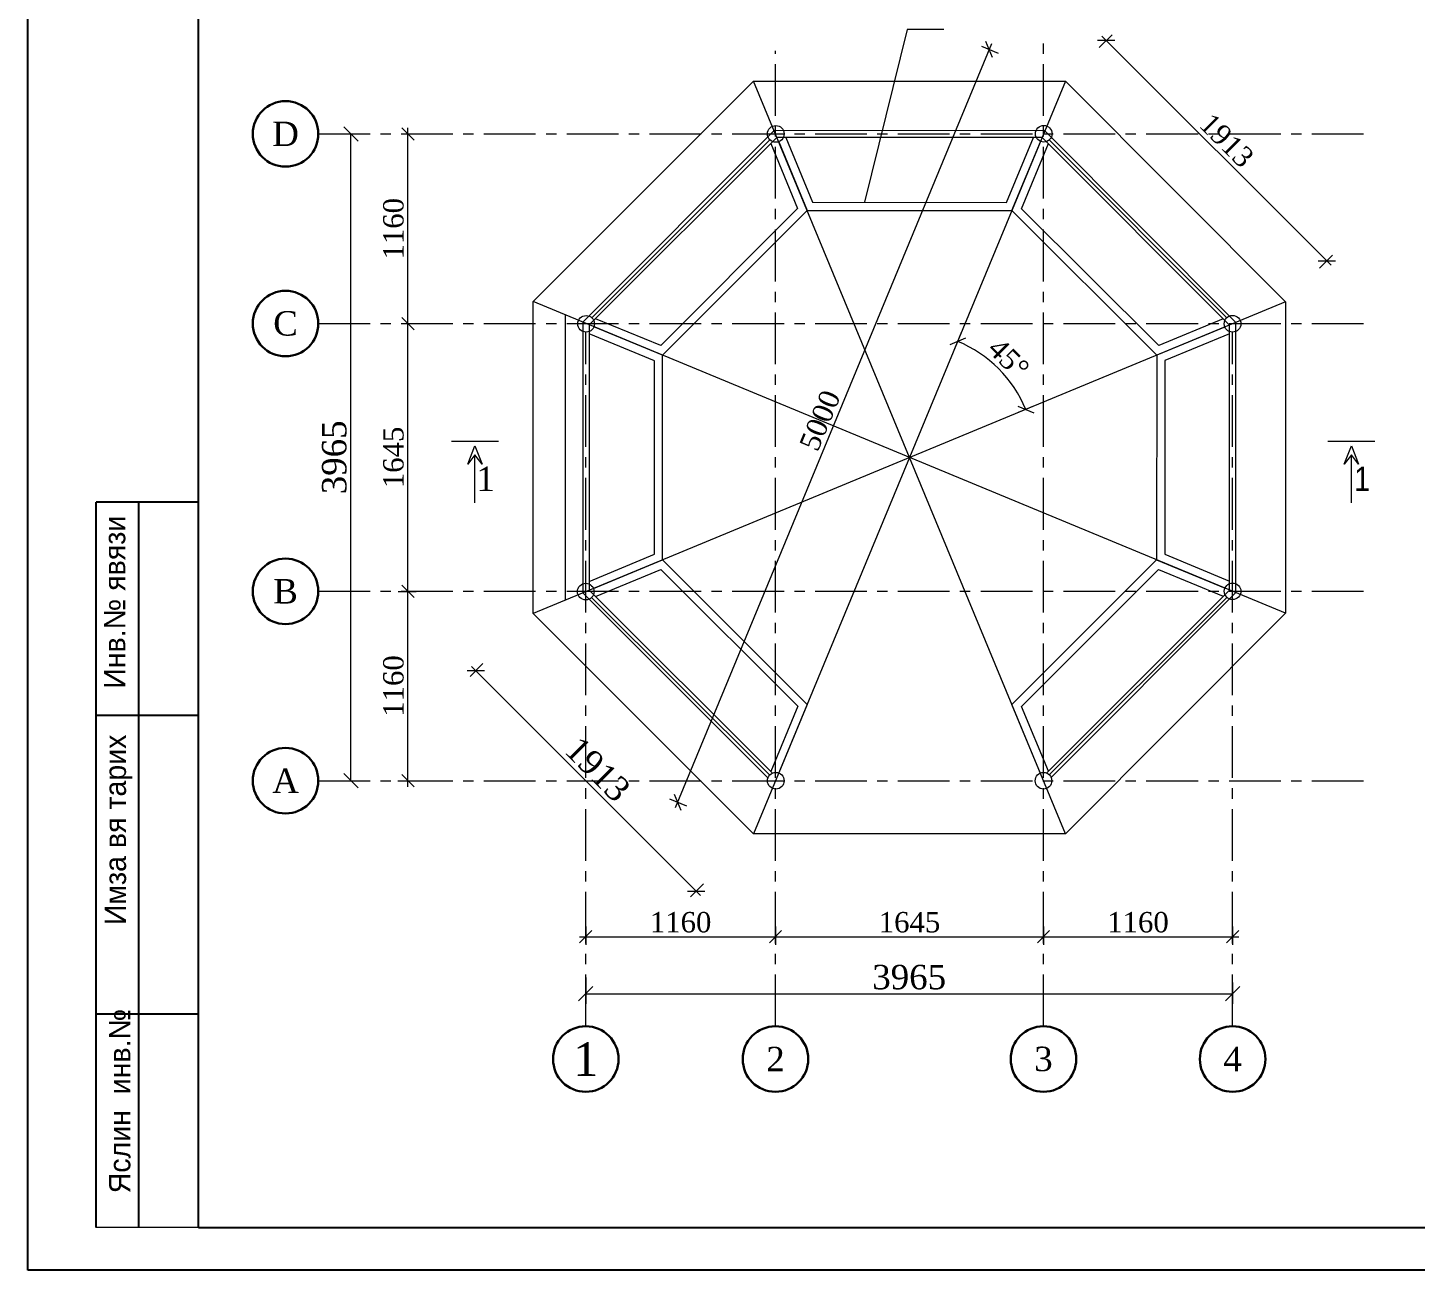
# Model space of a CAD drawing. Header units: millimetres. Extents: x 873544 to 1143527, y -837564 to -766512.
# Drawn here: x 917712 to 934750, y -796644 to -781392 of the extents above; entities that cross this region are included whole.
import ezdxf

# ---------------------------------------------------------------- set-up
doc = ezdxf.new("R2010")
doc.units = ezdxf.units.MM
doc.linetypes.add('CENTER', pattern=[50.8, 31.75, -6.35, 6.35, -6.35])
for name, color, linetype, lineweight in [('Dam konstruksiyası', 7, 'Continuous', 13), ('Dam konstrukstruksiyasi', 7, 'Continuous', 13), ('Him oxu', 7, 'CENTER', 13), ('Him oxunun dairəsi', 240, 'Continuous', 30), ('Him oxunun yazisi', 7, 'Continuous', 5), ('Qeyd xətti', 7, 'Continuous', 9), ('Talvar sutun', 1, 'Continuous', 9), ('Xarici razm.', 10, 'Continuous', 9), ('Xarici razm.-1', 7, 'Continuous', 9), ('Yazı', 7, 'Continuous', 9)]:
    doc.layers.add(name, color=color, linetype=linetype, lineweight=lineweight)
doc.styles.add('Arial', font='arial.ttf', dxfattribs={"width": 0.65})
doc.styles.add('CP_ATTR', font='A3TI(LA).TTF')
doc.styles.add('Segoe UI Light-07', font='segoeuil_0.ttf', dxfattribs={"width": 0.65})
doc.styles.get("Standard").update_dxf_attribs({"font": 'times.ttf'})
doc.styles.add('Times New  Roman', font='times.ttf')
doc.styles.add('Times New Roman', font='times.ttf', dxfattribs={"height": 300})
doc.dimstyles.new('Aec_Arch_M', dxfattribs={"dimscale": 100, "dimtxt": 2, "dimasz": 1.75, "dimexe": 1.25, "dimexo": 0, "dimgap": 0.5, "dimtad": 1, "dimdec": 0, "dimdsep": 46, "dimtxsty": 'Segoe UI Light-07', "dimblk": 'OBLIQUE', "dimcen": 2.5, "dimclrd": 256, "dimclre": 256, "dimclrt": 256, "dimadec": 0, "dimazin": 0, "dimtfac": 1, "dimtdec": 0, "dimtmove": 0, "dimatfit": 3, "dimldrblk": 'ARCHTICK', "dimfxl": 1, "dimlwd": -1, "dimlwe": -1, "dimarcsym": 0})

# ---------------------------------------------------------------- blocks, each defined once
blk = doc.blocks.new('_Oblique')
at = {"color": 0, "linetype": 'ByBlock', "lineweight": -2}
blk.add_line((-0.5, -0.5), (0.5, 0.5), dxfattribs=at)
blk = doc.blocks.new('*D345')
at = {"layer": 'Defpoints', "color": 0, "transparency": 16777216}
for p in [(930946, -781548), (930446, -782048), (933152, -784754)]:
    blk.add_point(p, dxfattribs=at)
at = {"layer": 'Xarici razm.-1', "transparency": 16777216}
for p, q in [((930858, -781636), (931017, -781477)), ((933705, -784307), (930893, -781495)), ((933564, -784342), (933723, -784183))]:
    blk.add_line(p, q, dxfattribs=at)
at = {"layer": 'Xarici razm.-1', "transparency": 16777216, "xscale": 150, "yscale": 150, "zscale": 150}
for p, rotation in [((930946, -781548), 135), ((933652, -784254), 315)]:
    blk.add_blockref('_Oblique', p, dxfattribs=dict(at, rotation=rotation))
at = {"layer": 'Xarici razm.-1', "transparency": 16777216, "insert": (932425, -782775), "char_height": 250, "attachment_point": 5, "rotation": 315, "style": 'Times New  Roman'}
blk.add_mtext('1913', dxfattribs=at)
blk = doc.blocks.new('_ArchTick')
at = {"color": 0, "linetype": 'ByBlock', "const_width": 0.15}
blk.add_lwpolyline([(-0.5, -0.5), (0.5, 0.5)], dxfattribs=at)
blk = doc.blocks.new('*D346')
at = {"layer": 'Defpoints', "color": 0, "transparency": 16777216}
for p in [(922257, -788310), (922377, -788310), (922182, -790635)]:
    blk.add_point(p, dxfattribs=at)
at = {"layer": 'Xarici razm.-1', "transparency": 16777216}
for p, q in [((922257, -788310), (922477, -788310)), ((922377, -790710), (922377, -788235)), ((922252, -790635), (922477, -790635))]:
    blk.add_line(p, q, dxfattribs=at)
at = {"layer": 'Xarici razm.-1', "transparency": 16777216, "xscale": 150, "yscale": 150, "zscale": 150}
for p, rotation in [((922377, -788310), 90), ((922377, -790635), 270)]:
    blk.add_blockref('_Oblique', p, dxfattribs=dict(at, rotation=rotation))
at = {"layer": 'Xarici razm.-1', "transparency": 16777216, "insert": (922200, -789472), "char_height": 250, "attachment_point": 5, "rotation": 90, "style": 'Times New  Roman'}
blk.add_mtext('1160', dxfattribs=at)
blk = doc.blocks.new('*D347')
at = {"layer": 'Defpoints', "color": 0, "transparency": 16777216}
for p in [(922330, -785023), (922377, -785023), (922257, -788310)]:
    blk.add_point(p, dxfattribs=at)
at = {"layer": 'Xarici razm.-1', "transparency": 16777216}
for p, q in [((922377, -788385), (922377, -784948)), ((922330, -785023), (922477, -785023)), ((922257, -788310), (922477, -788310))]:
    blk.add_line(p, q, dxfattribs=at)
at = {"layer": 'Xarici razm.-1', "transparency": 16777216, "xscale": 150, "yscale": 150, "zscale": 150}
for p, rotation in [((922377, -785023), 90), ((922377, -788310), 270)]:
    blk.add_blockref('_Oblique', p, dxfattribs=dict(at, rotation=rotation))
at = {"layer": 'Xarici razm.-1', "transparency": 16777216, "insert": (922200, -786666), "char_height": 250, "attachment_point": 5, "rotation": 90, "style": 'Times New  Roman'}
blk.add_mtext('1645', dxfattribs=at)
blk = doc.blocks.new('*D348')
at = {"layer": 'Defpoints', "color": 0, "transparency": 16777216}
for p in [(922365, -782695), (922377, -782695), (922330, -785023)]:
    blk.add_point(p, dxfattribs=at)
at = {"layer": 'Xarici razm.-1', "transparency": 16777216}
for p, q in [((922365, -782695), (922477, -782695)), ((922377, -785098), (922377, -782620)), ((922330, -785023), (922477, -785023))]:
    blk.add_line(p, q, dxfattribs=at)
at = {"layer": 'Xarici razm.-1', "transparency": 16777216, "xscale": 150, "yscale": 150, "zscale": 150}
for p, rotation in [((922377, -782695), 90), ((922377, -785023), 270)]:
    blk.add_blockref('_Oblique', p, dxfattribs=dict(at, rotation=rotation))
at = {"layer": 'Xarici razm.-1', "transparency": 16777216, "insert": (922200, -783859), "char_height": 250, "attachment_point": 5, "rotation": 90, "style": 'Times New  Roman'}
blk.add_mtext('1160', dxfattribs=at)
blk = doc.blocks.new('*D349')
at = {"layer": 'Defpoints', "color": 0, "transparency": 16777216}
for p in [(921476, -782695), (921677, -782695), (921472, -790635)]:
    blk.add_point(p, dxfattribs=at)
at = {"layer": 'Xarici razm.', "transparency": 16777216}
for p, q in [((921476, -782695), (921802, -782695)), ((921677, -790635), (921677, -782695)), ((921472, -790635), (921802, -790635))]:
    blk.add_line(p, q, dxfattribs=at)
at = {"layer": 'Xarici razm.', "transparency": 16777216, "xscale": 175, "yscale": 175, "zscale": 175}
for p, rotation in [((921677, -782695), 90), ((921677, -790635), 270)]:
    blk.add_blockref('_Oblique', p, dxfattribs=dict(at, rotation=rotation))
at = {"layer": 'Xarici razm.', "color": 10, "transparency": 16777216, "insert": (921474, -786665), "char_height": 300, "attachment_point": 5, "rotation": 90, "style": 'Times New  Roman'}
blk.add_mtext('3965', dxfattribs=at)
blk = doc.blocks.new('*D350')
at = {"layer": 'Defpoints', "color": 0, "transparency": 16777216}
for p in [(924559, -792209), (926887, -792351), (926887, -792550)]:
    blk.add_point(p, dxfattribs=at)
at = {"layer": 'Xarici razm.-1', "transparency": 16777216}
for p, q in [((924559, -792425), (924559, -792650)), ((926887, -792425), (926887, -792650)), ((924484, -792550), (926962, -792550))]:
    blk.add_line(p, q, dxfattribs=at)
at = {"layer": 'Xarici razm.-1', "transparency": 16777216, "xscale": 150, "yscale": 150, "zscale": 150, "rotation": 180}
blk.add_blockref('_Oblique', (924559, -792550), dxfattribs=at)
at = {"layer": 'Xarici razm.-1', "transparency": 16777216, "xscale": 150, "yscale": 150, "zscale": 150}
blk.add_blockref('_Oblique', (926887, -792550), dxfattribs=at)
at = {"layer": 'Xarici razm.-1', "transparency": 16777216, "insert": (925723, -792373), "char_height": 250, "attachment_point": 5, "style": 'Times New  Roman'}
blk.add_mtext('1160', dxfattribs=at)
blk = doc.blocks.new('*D351')
at = {"layer": 'Defpoints', "color": 0, "transparency": 16777216}
for p in [(926887, -792351), (930176, -792394), (930176, -792550)]:
    blk.add_point(p, dxfattribs=at)
at = {"layer": 'Xarici razm.-1', "transparency": 16777216}
for p, q in [((926887, -792425), (926887, -792650)), ((930176, -792425), (930176, -792650)), ((926812, -792550), (930251, -792550))]:
    blk.add_line(p, q, dxfattribs=at)
at = {"layer": 'Xarici razm.-1', "transparency": 16777216, "xscale": 150, "yscale": 150, "zscale": 150, "rotation": 180}
blk.add_blockref('_Oblique', (926887, -792550), dxfattribs=at)
at = {"layer": 'Xarici razm.-1', "transparency": 16777216, "xscale": 150, "yscale": 150, "zscale": 150}
blk.add_blockref('_Oblique', (930176, -792550), dxfattribs=at)
at = {"layer": 'Xarici razm.-1', "transparency": 16777216, "insert": (928532, -792373), "char_height": 250, "attachment_point": 5, "style": 'Times New  Roman'}
blk.add_mtext('1645', dxfattribs=at)
blk = doc.blocks.new('*D352')
at = {"layer": 'Defpoints', "color": 0, "transparency": 16777216}
for p in [(932497, -792209), (930176, -792394), (932497, -792550)]:
    blk.add_point(p, dxfattribs=at)
at = {"layer": 'Xarici razm.-1', "transparency": 16777216}
for p, q in [((930176, -792425), (930176, -792650)), ((932497, -792425), (932497, -792650)), ((930101, -792550), (932572, -792550))]:
    blk.add_line(p, q, dxfattribs=at)
at = {"layer": 'Xarici razm.-1', "transparency": 16777216, "xscale": 150, "yscale": 150, "zscale": 150, "rotation": 180}
blk.add_blockref('_Oblique', (930176, -792550), dxfattribs=at)
at = {"layer": 'Xarici razm.-1', "transparency": 16777216, "xscale": 150, "yscale": 150, "zscale": 150}
blk.add_blockref('_Oblique', (932497, -792550), dxfattribs=at)
at = {"layer": 'Xarici razm.-1', "transparency": 16777216, "insert": (931336, -792373), "char_height": 250, "attachment_point": 5, "style": 'Times New  Roman'}
blk.add_mtext('1160', dxfattribs=at)
blk = doc.blocks.new('*D353')
at = {"layer": 'Defpoints', "color": 0, "transparency": 16777216}
for p in [(924559, -793050), (932497, -793112), (932497, -793250)]:
    blk.add_point(p, dxfattribs=at)
at = {"layer": 'Xarici razm.', "transparency": 16777216}
for p, q in [((924559, -793050), (924559, -793375)), ((932497, -793112), (932497, -793375)), ((924559, -793250), (932497, -793250))]:
    blk.add_line(p, q, dxfattribs=at)
at = {"layer": 'Xarici razm.', "transparency": 16777216, "xscale": 175, "yscale": 175, "zscale": 175, "rotation": 180}
blk.add_blockref('_Oblique', (924559, -793250), dxfattribs=at)
at = {"layer": 'Xarici razm.', "transparency": 16777216, "xscale": 175, "yscale": 175, "zscale": 175}
blk.add_blockref('_Oblique', (932497, -793250), dxfattribs=at)
at = {"layer": 'Xarici razm.', "color": 10, "transparency": 16777216, "insert": (928528, -793047), "char_height": 300, "attachment_point": 5, "style": 'Times New  Roman'}
blk.add_mtext('3965', dxfattribs=at)
blk = doc.blocks.new('*D354')
at = {"layer": 'Defpoints', "color": 0, "transparency": 16777216}
for p in [(923913, -788581), (926619, -791287), (925915, -791991)]:
    blk.add_point(p, dxfattribs=at)
at = {"layer": 'Xarici razm.-1', "transparency": 16777216}
for p, q in [((923298, -789196), (923139, -789355)), ((923156, -789232), (925968, -792044)), ((926004, -791902), (925845, -792061))]:
    blk.add_line(p, q, dxfattribs=at)
at = {"layer": 'Xarici razm.-1', "transparency": 16777216, "xscale": 150, "yscale": 150, "zscale": 150}
for p, rotation in [((923209, -789285), 135), ((925915, -791991), 315)]:
    blk.add_blockref('_Oblique', p, dxfattribs=dict(at, rotation=rotation))
at = {"layer": 'Xarici razm.-1', "transparency": 16777216, "insert": (924706, -790494), "char_height": 300, "attachment_point": 5, "rotation": 315, "style": 'Times New Roman'}
blk.add_mtext('1913', dxfattribs=at)
blk = doc.blocks.new('*D355')
at = {"layer": 'Defpoints', "color": 0, "transparency": 16777216}
for p in [(930446, -782048), (925684, -790899), (926619, -791287)]:
    blk.add_point(p, dxfattribs=at)
at = {"layer": 'Xarici razm.-1', "transparency": 16777216}
for p, q in [((929540, -781591), (925655, -790969)), ((929626, -781708), (929418, -781622)), ((925799, -790947), (925592, -790861))]:
    blk.add_line(p, q, dxfattribs=at)
at = {"layer": 'Xarici razm.-1', "transparency": 16777216, "xscale": 150, "yscale": 150, "zscale": 150}
for p, rotation in [((929511, -781660), 67.5000000024163), ((925684, -790899), 247.5000000024164)]:
    blk.add_blockref('_Oblique', p, dxfattribs=dict(at, rotation=rotation))
at = {"layer": 'Xarici razm.-1', "transparency": 16777216, "insert": (927434, -786212), "char_height": 250, "attachment_point": 5, "rotation": 67.5, "style": 'Times New  Roman'}
blk.add_mtext('5000', dxfattribs=at)
blk = doc.blocks.new('*D356')
at = {"layer": 'Dam konstrukstruksiyasi', "transparency": 16777216}
for p, q in [((929171, -785126), (929085, -785334)), ((930074, -786029), (929866, -786115))]:
    blk.add_line(p, q, dxfattribs=at)
blk.add_arc((928533, -786667), 1543, 22.5, 67.5, dxfattribs=at)
at = {"layer": 'Defpoints', "color": 0, "transparency": 16777216}
for p in [(930446, -782048), (933152, -784754), (929757, -785728), (928533, -786667)]:
    blk.add_point(p, dxfattribs=at)
at = {"layer": 'Dam konstrukstruksiyasi', "transparency": 16777216, "xscale": 150, "yscale": 150, "zscale": 150}
for p, rotation in [((929123, -785242), 157.5000000000007), ((929958, -786077), 292.5000000000009)]:
    blk.add_blockref('_Oblique', p, dxfattribs=dict(at, rotation=rotation))
at = {"layer": 'Dam konstrukstruksiyasi', "transparency": 16777216, "insert": (929749, -785451), "char_height": 250, "attachment_point": 5, "rotation": 315, "style": 'Times New  Roman'}
blk.add_mtext('45°', dxfattribs=at)
blk = doc.blocks.new('dsdvvvf')
at = {"lineweight": 25}
for p, q in [((944974, -669340), (944974, -639584)), ((947069, -659911), (945812, -659911)), ((947069, -662530), (945813, -662530)), ((947069, -666197), (945813, -666197)), ((987093, -669340), (944974, -669340))]:
    blk.add_line(p, q, dxfattribs=at)
at = {"lineweight": 25, "ltscale": 15}
for q in [(947069, -640107), (986569, -668816)]:
    blk.add_line((947069, -668816), q, dxfattribs=at)
at = {"lineweight": 25, "ltscale": 0.25}
for p, q in [((945811, -668816), (945812, -659911)), ((946335, -668817), (946335, -659911))]:
    blk.add_line(p, q, dxfattribs=at)
blk.add_line((947069, -668816), (945811, -668816))
at = {"color": 0, "lineweight": 5, "ltscale": 15}
blk.add_line((944974, -669340), (947069, -669340), dxfattribs=at)
at = {"lineweight": 25, "char_height": 261.94, "width": 6244.49, "attachment_point": 1, "rotation": 90, "style": 'CP_ATTR'}
for s, insert in [('\\pt3143;Инв.№ явязи', (945908, -662202)), ('\\pt3143;Имза вя тарих', (945917, -665104)), ('\\pt3143;Яслин  инв.№', (945970, -668396))]:
    blk.add_mtext(s, dxfattribs=dict(at, insert=insert))

msp = doc.modelspace()

# ---------------------------------------------------------------- linework, layer by layer
at = {"linetype": 'Continuous', "lineweight": 9}
msp.add_line((924309.6, -788416.6), (924309.6, -784918), dxfattribs=at)
at = {"layer": 'Dam konstruksiyası', "lineweight": 9}
for p, q in [((924630.2, -784955.7), (926820.6, -782765.3)), ((930246.6, -782767.7), (932426.8, -784954.1)), ((924630.2, -788383.8), (926816.3, -790568.5)), ((932428.1, -788381.8), (930245.9, -790564))]:
    msp.add_line(p, q, dxfattribs=at)
for points in [[(923913.4, -784753.9), (926619.4, -782047.9), (930446.2, -782047.9), (933146.8, -784756.1), (933146.8, -788578.5), (930446.2, -791286.7), (926619.4, -791286.7), (923913.4, -788580.7), (923913.4, -784753.9)], [(930446.2, -782047.9), (926619.4, -791286.7)], [(930446.2, -791286.7), (926619.4, -782047.9)], [(930268.3, -790598.1), (932537, -788325.9), (932537, -785008.5), (930193.6, -782657.9), (926870.7, -782654.6), (924523, -785006.4), (924523.1, -788328.2), (926793.1, -790598.1)], [(930211.7, -790541.6), (932459.6, -788293.8), (932457, -785041.8), (930160.5, -782737.8), (926905, -782737.3), (924602.8, -785039.4), (924601.8, -788293.8), (926849.6, -790541.6)], [(933146.8, -788578.5), (923913.4, -784753.9)], [(933146.8, -784756.1), (923913.4, -788580.7)]]:
    msp.add_lwpolyline(points, dxfattribs=at)
at = {"layer": 'Him oxu', "ltscale": 20}
for p, q in [((926887.3, -793649.1), (926887.3, -781676.1)), ((930175.7, -793649.1), (930175.7, -781568.3)), ((921277.3, -782694.6), (934154.1, -782694.6)), ((921277.3, -785022.7), (934154.1, -785022.7)), ((924559.5, -793649.1), (924559.5, -785126.4)), ((932497, -793649.1), (932497, -785125.3)), ((921277.3, -788309.7), (934202.3, -788309.7)), ((921277.3, -790634.7), (934202.3, -790634.7))]:
    msp.add_line(p, q, dxfattribs=at)
at = {"layer": 'Him oxunun dairəsi'}
for centre in [(920875.1, -782694.6), (920875.1, -785022.7), (920875.1, -788309.7), (920875.1, -790634.7), (924559.5, -794051.3), (926887.3, -794051.3), (930175.7, -794051.3), (932497, -794051.3)]:
    msp.add_circle(centre, 402.2, dxfattribs=at)
at = {"layer": 'Qeyd xətti'}
msp.add_lwpolyline([(928952.3, -781413.1), (928501.9, -781413.1), (927979.8, -783534.6)], dxfattribs=at)
at = {"layer": 'Talvar sutun'}
for p, q in [((924637.4, -788446), (924638.1, -788446.7)), ((924761.3, -788456.8), (924762.6, -788458.1))]:
    msp.add_line(p, q, dxfattribs=at)
at = {"layer": 'Talvar sutun', "color": 0, "lineweight": 9}
for points in [[(927013.2, -782737.3), (927343.1, -783533.8), (929721.3, -783536.8), (930052.2, -782737.8)], [(926926.9, -782790.2), (927276.3, -783633.7), (925502.4, -785412.1), (924658.8, -785062.6)], [(926828.4, -782813.8), (927158.4, -783610.3), (925478.9, -785294.1), (924679.3, -784962.9)], [(926926.9, -782790.2), (927276.3, -783633.7), (929788.1, -783636.9), (930137.5, -782793.3)], [(932409.9, -785061.3), (931566.4, -785410.7), (929788.1, -783636.9), (930137.5, -782793.3)], [(932380.6, -784965.2), (931589.8, -785292.8), (929906, -783613.3), (930236.9, -782814.5)], [(924653.7, -788274.1), (925502.4, -787922.5), (925502.4, -785412.1), (924658.8, -785062.6)], [(932409.9, -785061.3), (931566.4, -785410.7), (931563.2, -787922.5), (932406.8, -788271.9)], [(924601.8, -788187.3), (925402.4, -787855.7), (925402.4, -785478.9), (924602.8, -785147.6)], [(932457.1, -785150), (931666.3, -785477.6), (931663.3, -787855.7), (932459.5, -788185.5)], [(924653.7, -788274.1), (925502.4, -787922.5), (927277.6, -789697.7), (926928.8, -790539.8)], [(930138.8, -790544.4), (929789.4, -789700.9), (931563.2, -787922.5), (932406.8, -788271.9)], [(924679.6, -788371.6), (925479, -788040.5), (927159.6, -789721.1), (926828.5, -790520.5)], [(930235.9, -790517.5), (929907.3, -789724.2), (931586.8, -788040.5), (932383, -788370.3)]]:
    msp.add_lwpolyline(points, dxfattribs=at)
for centre in [(926891.3, -782694.6), (930178.9, -782693.2), (924563.5, -785026.4), (932496.1, -785025.7), (924559.5, -788313.1), (932497, -788309.7), (926891.3, -790634.7), (930176.3, -790635)]:
    msp.add_circle(centre, 102, dxfattribs=at)
at = {"layer": 'Yazı', "color": 7, "linetype": 'Continuous', "lineweight": 13}
for p, q in [((922911.4, -786464.7), (923487.1, -786464.7)), ((933667.2, -786464.7), (934242.9, -786464.7))]:
    msp.add_line(p, q, dxfattribs=at)
for points in [[(923199.2, -787224.1), (923199.2, -786635), (923111.4, -786747.5), (923199.2, -786522.5), (923287, -786747.5), (923199.2, -786635)], [(933955, -787224.1), (933955, -786635), (933867.3, -786747.5), (933955, -786522.5), (934042.8, -786747.5), (933955, -786635)]]:
    msp.add_lwpolyline(points, dxfattribs=at)

# ---------------------------------------------------------------- block references
at = {"layer": 'Xarici razm.-1', "color": 131}
msp.add_blockref('dsdvvvf', (-27261.7, -127303.4), dxfattribs=at)

# ---------------------------------------------------------------- texts
at = {"linetype": 'Continuous', "insert": (920875.1, -782694.6), "char_height": 300, "attachment_point": 5, "style": 'Times New  Roman'}
msp.add_mtext('D', dxfattribs=at)
at = {"linetype": 'Continuous', "char_height": 300, "attachment_point": 5}
for s, insert in [('C', (920875.1, -785022.7)), ('B', (920875.1, -788309.7)), ('A', (920875.1, -790634.7))]:
    msp.add_mtext(s, dxfattribs=dict(at, insert=insert))
at = {"layer": 'Him oxunun yazisi', "linetype": 'Continuous', "lineweight": 15, "attachment_point": 5}
for s, insert, char_height, style in [('1', (924559.5, -794051.3), 412.5, 'Times New  Roman'), ('2', (926887.3, -794051.3), 300, 'Times New  Roman'), ('3', (930175.7, -794051.3), 300, 'Times New Roman'), ('4', (932497, -794051.3), 300, 'Times New  Roman')]:
    msp.add_mtext(s, dxfattribs=dict(at, insert=insert, char_height=char_height, style=style))
at = {"layer": 'Yazı', "lineweight": 13, "char_height": 300, "attachment_point": 5}
for s, insert, style in [('{\\fTimes New Roman|b0|i0|c238|p18;1}', (923330.3, -786929.5), 'Times New  Roman'), ('{\\fArial|b0|i0|c238|p34;\\W0.85;1}', (934086.2, -786929.5), 'Arial')]:
    msp.add_mtext(s, dxfattribs=dict(at, insert=insert, style=style))

# ---------------------------------------------------------------- dimensions: what is measured, and where the dimension line sits
at = {"layer": 'Dam konstrukstruksiyasi'}
dim = msp.add_angular_dim_3p(base=(929757, -785727.9), center=(928532.8, -786667.3), p1=(930446.2, -782047.9), p2=(933152.2, -784753.9), dimstyle='Aec_Arch_M', override={"dimscale": 1, "dimtxt": 250, "dimasz": 150, "dimexe": 100, "dimgap": 50, "dimtxsty": 'Times New  Roman', "dimdle": 75, "dimtmove": 1, "dimfxl": 125, "dimfxlon": 1}, dxfattribs=at)
dim.commit()
dim.dimension.update_dxf_attribs({"geometry": '*D356', "text_midpoint": (929749.2, -785450.9)})
at = {"layer": 'Xarici razm.'}
dim = msp.add_linear_dim(base=(921677.3, -782694.6), p1=(921471.6, -790634.7), p2=(921476, -782694.6), angle=90, text='3965', dimstyle='Aec_Arch_M', override={"dimtxt": 3, "dimtxsty": 'Times New  Roman', "dimclrt": 10}, dxfattribs=at)
dim.commit()
dim.dimension.update_dxf_attribs({"geometry": '*D349', "text_midpoint": (921474.3, -786664.7)})
dim = msp.add_linear_dim(base=(932497, -793250), p1=(924559.5, -793049.8), p2=(932497, -793111.8), text='3965', dimstyle='Aec_Arch_M', override={"dimtxt": 3, "dimtxsty": 'Times New  Roman', "dimclrt": 10}, dxfattribs=at)
dim.commit()
dim.dimension.update_dxf_attribs({"geometry": '*D353', "text_midpoint": (928528.2, -793047)})
at = {"layer": 'Xarici razm.-1'}
for base, p1, p2, angle, text, override, picture, middle in [((930946.3, -781547.9), (933152.2, -784753.9), (930446.2, -782047.9), 135, '1913', {"dimscale": 1, "dimtxt": 250, "dimasz": 150, "dimexe": 100, "dimgap": 50, "dimtxsty": 'Times New  Roman', "dimdle": 75, "dimtmove": 1, "dimfxl": 125, "dimfxlon": 1}, '*D345', (932424.8, -782775.3)), ((922377.3, -782694.6), (922329.9, -785022.7), (922365.5, -782694.6), 90, '1160', {"dimscale": 1, "dimtxt": 250, "dimasz": 150, "dimexe": 100, "dimgap": 50, "dimtxsty": 'Times New  Roman', "dimdle": 75, "dimtmove": 1, "dimfxl": 125, "dimfxlon": 1}, '*D348', (922200.1, -783858.6)), ((922377.3, -785022.7), (922256.6, -788309.7), (922329.9, -785022.7), 90, '1645', {"dimscale": 1, "dimtxt": 250, "dimasz": 150, "dimexe": 100, "dimgap": 50, "dimtxsty": 'Times New  Roman', "dimdle": 75, "dimtmove": 1, "dimfxl": 125, "dimfxlon": 1}, '*D347', (922200.1, -786666.2)), ((922377.3, -788309.7), (922182, -790634.7), (922256.6, -788309.7), 90, '1160', {"dimscale": 1, "dimtxt": 250, "dimasz": 150, "dimexe": 100, "dimgap": 50, "dimtxsty": 'Times New  Roman', "dimdle": 75, "dimtmove": 1, "dimfxl": 125, "dimfxlon": 1}, '*D346', (922200.1, -789472.2)), ((925915.5, -791990.6), (923913.4, -788580.7), (926619.4, -791286.7), 315, '1913', {"dimscale": 1, "dimtxt": 250, "dimasz": 150, "dimexe": 100, "dimgap": 50, "dimtxsty": 'Times New Roman', "dimdle": 75, "dimtmove": 1, "dimfxl": 125, "dimfxlon": 1}, '*D354', (924706, -790494.1))]:
    dim = msp.add_linear_dim(base=base, p1=p1, p2=p2, angle=angle, text=text, dimstyle='Aec_Arch_M', override=override, dxfattribs=at)
    dim.commit()
    dim.dimension.update_dxf_attribs({"geometry": picture, "text_midpoint": middle})
dim = msp.add_linear_dim(base=(925684, -790899.2), p1=(930446.2, -782047.9), p2=(926619.4, -791286.7), angle=247.5, text='5000', dimstyle='Aec_Arch_M', override={"dimscale": 1, "dimtxt": 250, "dimasz": 150, "dimexe": 100, "dimgap": 50, "dimtxsty": 'Times New  Roman', "dimdle": 75, "dimtmove": 1, "dimfxl": 125, "dimfxlon": 1}, dxfattribs=at)
dim.commit()
dim.dimension.update_dxf_attribs({"geometry": '*D355', "text_midpoint": (927597.4, -786279.8), "dimtype": 160})
for base, p1, p2, text, picture, middle in [((926887.3, -792550), (924559.5, -792208.8), (926887.3, -792351), '1160', '*D350', (925723.4, -792372.8)), ((930175.7, -792550), (926887.3, -792351), (930175.7, -792393.6), '1645', '*D351', (928531.5, -792372.8)), ((932497, -792550), (930175.7, -792393.6), (932497, -792208.8), '1160', '*D352', (931336.4, -792372.8))]:
    dim = msp.add_linear_dim(base=base, p1=p1, p2=p2, text=text, dimstyle='Aec_Arch_M', override={"dimscale": 1, "dimtxt": 250, "dimasz": 150, "dimexe": 100, "dimgap": 50, "dimtxsty": 'Times New  Roman', "dimdle": 75, "dimtmove": 1, "dimfxl": 125, "dimfxlon": 1}, dxfattribs=at)
    dim.commit()
    dim.dimension.update_dxf_attribs({"geometry": picture, "text_midpoint": middle})

doc.saveas('drawing.dxf')
